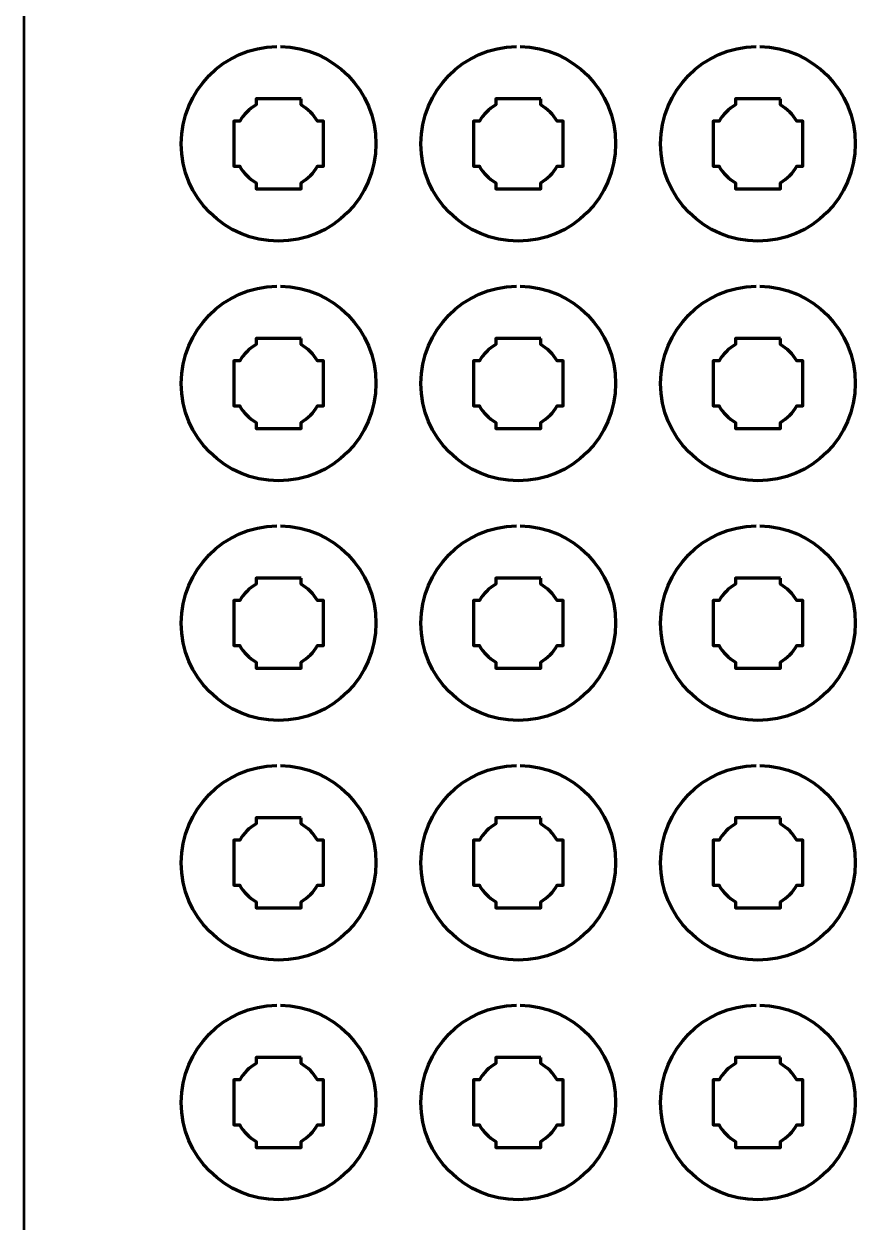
# Model space of a CAD drawing. Header units: centimetres. Extents: x -21 to 0, y -29.7 to 0.
# Drawn here: x -21 to -15.35, y -22.85 to -14.85 of the extents above; entities that cross this region are included whole.
import ezdxf

# ---------------------------------------------------------------- set-up
doc = ezdxf.new("R2010")
doc.units = ezdxf.units.CM
doc.header["$MEASUREMENT"] = 0
doc.layers.add('Layer 1', color=7, linetype='Continuous')

msp = doc.modelspace()

# ---------------------------------------------------------------- linework, layer by layer
at = {"layer": 'Layer 1', "color": 1, "lineweight": 53}
msp.add_open_spline([(-21.00003, -29.19997), (-21.00003, -29.19997), (-21.00003, -0.49991), (-21.00003, -0.49991), (-21.00003, -0.49991), (-21.00003, -0.22294), (-20.77694, 0.00005), (-20.49994, 0.00005), (-20.49994, 0.00005), (-20.49994, 0.00005), (-0.50008, 0.00005), (-0.50008, 0.00005), (-0.50008, 0.00005), (-0.22294, 0.00005), (0.00002, -0.22294), (0.00002, -0.49991), (0.00002, -0.49991), (0.00002, -0.49991), (0.00002, -29.19997), (0.00002, -29.19997), (0.00002, -29.19997), (0.00002, -29.47697), (-0.22294, -29.70006), (-0.50008, -29.70006), (-0.50008, -29.70006), (-0.50008, -29.70006), (-20.49994, -29.70006), (-20.49994, -29.70006), (-20.49994, -29.70006), (-20.77694, -29.70006), (-21.00003, -29.47697), (-21.00003, -29.19997)], degree=3, knots=[0, 0, 0, 0, 0.125, 0.125, 0.125, 0.125, 0.25, 0.25, 0.25, 0.25, 0.375, 0.375, 0.375, 0.375, 0.5, 0.5, 0.5, 0.5, 0.625, 0.625, 0.625, 0.625, 0.75, 0.75, 0.75, 0.75, 0.875, 0.875, 0.875, 0.875, 1, 1, 1, 1], dxfattribs=at)
at = {"layer": 'Layer 1', "lineweight": 70}
for points, knots in [([(-19.28748, -15.00009), (-18.93411, -15.00677), (-18.65001, -15.29519), (-18.65001, -15.64993), (-18.65001, -15.64993), (-18.65001, -16.00912), (-18.94084, -16.29995), (-19.30001, -16.29995), (-19.30001, -16.29995), (-19.65894, -16.29995), (-19.95001, -16.00912), (-19.95001, -15.64993), (-19.95001, -15.64993), (-19.95001, -15.29517), (-19.66565, -15.00674), (-19.31248, -15.00009)], [0, 0, 0, 0, 0.25, 0.25, 0.25, 0.25, 0.5, 0.5, 0.5, 0.5, 0.75, 0.75, 0.75, 0.75, 1, 1, 1, 1]), ([(-17.68748, -15.00009), (-17.33411, -15.00677), (-17.05001, -15.29519), (-17.05001, -15.64993), (-17.05001, -15.64993), (-17.05001, -16.00912), (-17.34084, -16.29995), (-17.70001, -16.29995), (-17.70001, -16.29995), (-18.05894, -16.29995), (-18.35001, -16.00912), (-18.35001, -15.64993), (-18.35001, -15.64993), (-18.35001, -15.29517), (-18.06565, -15.00674), (-17.71248, -15.00009)], [0, 0, 0, 0, 0.25, 0.25, 0.25, 0.25, 0.5, 0.5, 0.5, 0.5, 0.75, 0.75, 0.75, 0.75, 1, 1, 1, 1]), ([(-16.08748, -15.00009), (-15.73411, -15.00677), (-15.45001, -15.29519), (-15.45001, -15.64993), (-15.45001, -15.64993), (-15.45001, -16.00912), (-15.74084, -16.29995), (-16.10001, -16.29995), (-16.10001, -16.29995), (-16.45894, -16.29995), (-16.75001, -16.00912), (-16.75001, -15.64993), (-16.75001, -15.64993), (-16.75001, -15.29517), (-16.46565, -15.00674), (-16.11248, -15.00009)], [0, 0, 0, 0, 0.25, 0.25, 0.25, 0.25, 0.5, 0.5, 0.5, 0.5, 0.75, 0.75, 0.75, 0.75, 1, 1, 1, 1]), ([(-19.14998, -15.35), (-19.14998, -15.35), (-19.14998, -15.39008), (-19.14998, -15.39008), (-19.14998, -15.39008), (-19.10442, -15.41644), (-19.06644, -15.45443), (-19.0401, -15.5), (-19.0401, -15.5), (-19.0401, -15.5), (-18.99999, -15.5), (-18.99999, -15.5), (-18.99999, -15.5), (-18.99999, -15.5), (-18.99999, -15.80001), (-18.99999, -15.80001), (-18.99999, -15.80001), (-18.99999, -15.80001), (-19.04016, -15.80001), (-19.04016, -15.80001), (-19.04016, -15.80001), (-19.0665, -15.84554), (-19.10445, -15.88348), (-19.14998, -15.90981), (-19.14998, -15.90981), (-19.14998, -15.90981), (-19.14998, -15.95), (-19.14998, -15.95), (-19.14998, -15.95), (-19.14998, -15.95), (-19.44999, -15.95), (-19.44999, -15.95), (-19.44999, -15.95), (-19.44999, -15.95), (-19.44999, -15.90982), (-19.44999, -15.90982), (-19.44999, -15.90982), (-19.49553, -15.88349), (-19.53349, -15.84554), (-19.55984, -15.80001), (-19.55984, -15.80001), (-19.55984, -15.80001), (-19.59999, -15.80001), (-19.59999, -15.80001), (-19.59999, -15.80001), (-19.59999, -15.80001), (-19.59999, -15.65148), (-19.59999, -15.65148), (-19.59999, -15.65148), (-19.59999, -15.65148), (-19.60001, -15.64993), (-19.60001, -15.64993), (-19.60001, -15.64993), (-19.60001, -15.64993), (-19.59999, -15.64838), (-19.59999, -15.64838), (-19.59999, -15.64838), (-19.59999, -15.64838), (-19.59999, -15.5), (-19.59999, -15.5), (-19.59999, -15.5), (-19.59999, -15.5), (-19.5599, -15.5), (-19.5599, -15.5), (-19.5599, -15.5), (-19.53355, -15.45443), (-19.49555, -15.41643), (-19.44999, -15.39007), (-19.44999, -15.39007), (-19.44999, -15.39007), (-19.44999, -15.35), (-19.44999, -15.35), (-19.44999, -15.35), (-19.44999, -15.35), (-19.14998, -15.35), (-19.14998, -15.35)], [0, 0, 0, 0, 0.0526316, 0.0526316, 0.0526316, 0.0526316, 0.1052632, 0.1052632, 0.1052632, 0.1052632, 0.1578947, 0.1578947, 0.1578947, 0.1578947, 0.2105263, 0.2105263, 0.2105263, 0.2105263, 0.2631579, 0.2631579, 0.2631579, 0.2631579, 0.3157895, 0.3157895, 0.3157895, 0.3157895, 0.3684211, 0.3684211, 0.3684211, 0.3684211, 0.4210526, 0.4210526, 0.4210526, 0.4210526, 0.4736842, 0.4736842, 0.4736842, 0.4736842, 0.5263158, 0.5263158, 0.5263158, 0.5263158, 0.5789474, 0.5789474, 0.5789474, 0.5789474, 0.6315789, 0.6315789, 0.6315789, 0.6315789, 0.6842105, 0.6842105, 0.6842105, 0.6842105, 0.7368421, 0.7368421, 0.7368421, 0.7368421, 0.7894737, 0.7894737, 0.7894737, 0.7894737, 0.8421053, 0.8421053, 0.8421053, 0.8421053, 0.8947368, 0.8947368, 0.8947368, 0.8947368, 0.9473684, 0.9473684, 0.9473684, 0.9473684, 1, 1, 1, 1]), ([(-17.54998, -15.35), (-17.54998, -15.35), (-17.54998, -15.39008), (-17.54998, -15.39008), (-17.54998, -15.39008), (-17.50442, -15.41644), (-17.46644, -15.45443), (-17.4401, -15.5), (-17.4401, -15.5), (-17.4401, -15.5), (-17.39999, -15.5), (-17.39999, -15.5), (-17.39999, -15.5), (-17.39999, -15.5), (-17.39999, -15.80001), (-17.39999, -15.80001), (-17.39999, -15.80001), (-17.39999, -15.80001), (-17.44016, -15.80001), (-17.44016, -15.80001), (-17.44016, -15.80001), (-17.4665, -15.84554), (-17.50445, -15.88348), (-17.54998, -15.90981), (-17.54998, -15.90981), (-17.54998, -15.90981), (-17.54998, -15.95), (-17.54998, -15.95), (-17.54998, -15.95), (-17.54998, -15.95), (-17.84999, -15.95), (-17.84999, -15.95), (-17.84999, -15.95), (-17.84999, -15.95), (-17.84999, -15.90982), (-17.84999, -15.90982), (-17.84999, -15.90982), (-17.89553, -15.88349), (-17.93349, -15.84554), (-17.95984, -15.80001), (-17.95984, -15.80001), (-17.95984, -15.80001), (-17.99999, -15.80001), (-17.99999, -15.80001), (-17.99999, -15.80001), (-17.99999, -15.80001), (-17.99999, -15.65148), (-17.99999, -15.65148), (-17.99999, -15.65148), (-17.99999, -15.65148), (-18.00001, -15.64993), (-18.00001, -15.64993), (-18.00001, -15.64993), (-18.00001, -15.64993), (-17.99999, -15.64838), (-17.99999, -15.64838), (-17.99999, -15.64838), (-17.99999, -15.64838), (-17.99999, -15.5), (-17.99999, -15.5), (-17.99999, -15.5), (-17.99999, -15.5), (-17.9599, -15.5), (-17.9599, -15.5), (-17.9599, -15.5), (-17.93355, -15.45443), (-17.89555, -15.41643), (-17.84999, -15.39007), (-17.84999, -15.39007), (-17.84999, -15.39007), (-17.84999, -15.35), (-17.84999, -15.35), (-17.84999, -15.35), (-17.84999, -15.35), (-17.54998, -15.35), (-17.54998, -15.35)], [0, 0, 0, 0, 0.0526316, 0.0526316, 0.0526316, 0.0526316, 0.1052632, 0.1052632, 0.1052632, 0.1052632, 0.1578947, 0.1578947, 0.1578947, 0.1578947, 0.2105263, 0.2105263, 0.2105263, 0.2105263, 0.2631579, 0.2631579, 0.2631579, 0.2631579, 0.3157895, 0.3157895, 0.3157895, 0.3157895, 0.3684211, 0.3684211, 0.3684211, 0.3684211, 0.4210526, 0.4210526, 0.4210526, 0.4210526, 0.4736842, 0.4736842, 0.4736842, 0.4736842, 0.5263158, 0.5263158, 0.5263158, 0.5263158, 0.5789474, 0.5789474, 0.5789474, 0.5789474, 0.6315789, 0.6315789, 0.6315789, 0.6315789, 0.6842105, 0.6842105, 0.6842105, 0.6842105, 0.7368421, 0.7368421, 0.7368421, 0.7368421, 0.7894737, 0.7894737, 0.7894737, 0.7894737, 0.8421053, 0.8421053, 0.8421053, 0.8421053, 0.8947368, 0.8947368, 0.8947368, 0.8947368, 0.9473684, 0.9473684, 0.9473684, 0.9473684, 1, 1, 1, 1]), ([(-15.94998, -15.35), (-15.94998, -15.35), (-15.94998, -15.39008), (-15.94998, -15.39008), (-15.94998, -15.39008), (-15.90442, -15.41644), (-15.86644, -15.45443), (-15.8401, -15.5), (-15.8401, -15.5), (-15.8401, -15.5), (-15.79999, -15.5), (-15.79999, -15.5), (-15.79999, -15.5), (-15.79999, -15.5), (-15.79999, -15.80001), (-15.79999, -15.80001), (-15.79999, -15.80001), (-15.79999, -15.80001), (-15.84016, -15.80001), (-15.84016, -15.80001), (-15.84016, -15.80001), (-15.8665, -15.84554), (-15.90445, -15.88348), (-15.94998, -15.90981), (-15.94998, -15.90981), (-15.94998, -15.90981), (-15.94998, -15.95), (-15.94998, -15.95), (-15.94998, -15.95), (-15.94998, -15.95), (-16.24999, -15.95), (-16.24999, -15.95), (-16.24999, -15.95), (-16.24999, -15.95), (-16.24999, -15.90982), (-16.24999, -15.90982), (-16.24999, -15.90982), (-16.29553, -15.88349), (-16.33349, -15.84554), (-16.35984, -15.80001), (-16.35984, -15.80001), (-16.35984, -15.80001), (-16.39999, -15.80001), (-16.39999, -15.80001), (-16.39999, -15.80001), (-16.39999, -15.80001), (-16.39999, -15.65148), (-16.39999, -15.65148), (-16.39999, -15.65148), (-16.39999, -15.65148), (-16.40001, -15.64993), (-16.40001, -15.64993), (-16.40001, -15.64993), (-16.40001, -15.64993), (-16.39999, -15.64838), (-16.39999, -15.64838), (-16.39999, -15.64838), (-16.39999, -15.64838), (-16.39999, -15.5), (-16.39999, -15.5), (-16.39999, -15.5), (-16.39999, -15.5), (-16.3599, -15.5), (-16.3599, -15.5), (-16.3599, -15.5), (-16.33355, -15.45443), (-16.29555, -15.41643), (-16.24999, -15.39007), (-16.24999, -15.39007), (-16.24999, -15.39007), (-16.24999, -15.35), (-16.24999, -15.35), (-16.24999, -15.35), (-16.24999, -15.35), (-15.94998, -15.35), (-15.94998, -15.35)], [0, 0, 0, 0, 0.0526316, 0.0526316, 0.0526316, 0.0526316, 0.1052632, 0.1052632, 0.1052632, 0.1052632, 0.1578947, 0.1578947, 0.1578947, 0.1578947, 0.2105263, 0.2105263, 0.2105263, 0.2105263, 0.2631579, 0.2631579, 0.2631579, 0.2631579, 0.3157895, 0.3157895, 0.3157895, 0.3157895, 0.3684211, 0.3684211, 0.3684211, 0.3684211, 0.4210526, 0.4210526, 0.4210526, 0.4210526, 0.4736842, 0.4736842, 0.4736842, 0.4736842, 0.5263158, 0.5263158, 0.5263158, 0.5263158, 0.5789474, 0.5789474, 0.5789474, 0.5789474, 0.6315789, 0.6315789, 0.6315789, 0.6315789, 0.6842105, 0.6842105, 0.6842105, 0.6842105, 0.7368421, 0.7368421, 0.7368421, 0.7368421, 0.7894737, 0.7894737, 0.7894737, 0.7894737, 0.8421053, 0.8421053, 0.8421053, 0.8421053, 0.8947368, 0.8947368, 0.8947368, 0.8947368, 0.9473684, 0.9473684, 0.9473684, 0.9473684, 1, 1, 1, 1]), ([(-19.28748, -16.60009), (-18.93411, -16.60677), (-18.65001, -16.89519), (-18.65001, -17.24993), (-18.65001, -17.24993), (-18.65001, -17.60912), (-18.94084, -17.89995), (-19.30001, -17.89995), (-19.30001, -17.89995), (-19.65894, -17.89995), (-19.95001, -17.60912), (-19.95001, -17.24993), (-19.95001, -17.24993), (-19.95001, -16.89517), (-19.66565, -16.60674), (-19.31248, -16.60009)], [0, 0, 0, 0, 0.25, 0.25, 0.25, 0.25, 0.5, 0.5, 0.5, 0.5, 0.75, 0.75, 0.75, 0.75, 1, 1, 1, 1]), ([(-17.68748, -16.60009), (-17.33411, -16.60677), (-17.05001, -16.89519), (-17.05001, -17.24993), (-17.05001, -17.24993), (-17.05001, -17.60912), (-17.34084, -17.89995), (-17.70001, -17.89995), (-17.70001, -17.89995), (-18.05894, -17.89995), (-18.35001, -17.60912), (-18.35001, -17.24993), (-18.35001, -17.24993), (-18.35001, -16.89517), (-18.06565, -16.60674), (-17.71248, -16.60009)], [0, 0, 0, 0, 0.25, 0.25, 0.25, 0.25, 0.5, 0.5, 0.5, 0.5, 0.75, 0.75, 0.75, 0.75, 1, 1, 1, 1]), ([(-16.08748, -16.60009), (-15.73411, -16.60677), (-15.45001, -16.89519), (-15.45001, -17.24993), (-15.45001, -17.24993), (-15.45001, -17.60912), (-15.74084, -17.89995), (-16.10001, -17.89995), (-16.10001, -17.89995), (-16.45894, -17.89995), (-16.75001, -17.60912), (-16.75001, -17.24993), (-16.75001, -17.24993), (-16.75001, -16.89517), (-16.46565, -16.60674), (-16.11248, -16.60009)], [0, 0, 0, 0, 0.25, 0.25, 0.25, 0.25, 0.5, 0.5, 0.5, 0.5, 0.75, 0.75, 0.75, 0.75, 1, 1, 1, 1]), ([(-19.14998, -16.95), (-19.14998, -16.95), (-19.14998, -16.99008), (-19.14998, -16.99008), (-19.14998, -16.99008), (-19.10442, -17.01644), (-19.06644, -17.05443), (-19.0401, -17.1), (-19.0401, -17.1), (-19.0401, -17.1), (-18.99999, -17.1), (-18.99999, -17.1), (-18.99999, -17.1), (-18.99999, -17.1), (-18.99999, -17.40001), (-18.99999, -17.40001), (-18.99999, -17.40001), (-18.99999, -17.40001), (-19.04016, -17.40001), (-19.04016, -17.40001), (-19.04016, -17.40001), (-19.0665, -17.44554), (-19.10445, -17.48348), (-19.14998, -17.50981), (-19.14998, -17.50981), (-19.14998, -17.50981), (-19.14998, -17.55), (-19.14998, -17.55), (-19.14998, -17.55), (-19.14998, -17.55), (-19.44999, -17.55), (-19.44999, -17.55), (-19.44999, -17.55), (-19.44999, -17.55), (-19.44999, -17.50982), (-19.44999, -17.50982), (-19.44999, -17.50982), (-19.49553, -17.48349), (-19.53349, -17.44554), (-19.55984, -17.40001), (-19.55984, -17.40001), (-19.55984, -17.40001), (-19.59999, -17.40001), (-19.59999, -17.40001), (-19.59999, -17.40001), (-19.59999, -17.40001), (-19.59999, -17.25148), (-19.59999, -17.25148), (-19.59999, -17.25148), (-19.59999, -17.25148), (-19.60001, -17.24993), (-19.60001, -17.24993), (-19.60001, -17.24993), (-19.60001, -17.24993), (-19.59999, -17.24838), (-19.59999, -17.24838), (-19.59999, -17.24838), (-19.59999, -17.24838), (-19.59999, -17.1), (-19.59999, -17.1), (-19.59999, -17.1), (-19.59999, -17.1), (-19.5599, -17.1), (-19.5599, -17.1), (-19.5599, -17.1), (-19.53355, -17.05443), (-19.49555, -17.01643), (-19.44999, -16.99007), (-19.44999, -16.99007), (-19.44999, -16.99007), (-19.44999, -16.95), (-19.44999, -16.95), (-19.44999, -16.95), (-19.44999, -16.95), (-19.14998, -16.95), (-19.14998, -16.95)], [0, 0, 0, 0, 0.0526316, 0.0526316, 0.0526316, 0.0526316, 0.1052632, 0.1052632, 0.1052632, 0.1052632, 0.1578947, 0.1578947, 0.1578947, 0.1578947, 0.2105263, 0.2105263, 0.2105263, 0.2105263, 0.2631579, 0.2631579, 0.2631579, 0.2631579, 0.3157895, 0.3157895, 0.3157895, 0.3157895, 0.3684211, 0.3684211, 0.3684211, 0.3684211, 0.4210526, 0.4210526, 0.4210526, 0.4210526, 0.4736842, 0.4736842, 0.4736842, 0.4736842, 0.5263158, 0.5263158, 0.5263158, 0.5263158, 0.5789474, 0.5789474, 0.5789474, 0.5789474, 0.6315789, 0.6315789, 0.6315789, 0.6315789, 0.6842105, 0.6842105, 0.6842105, 0.6842105, 0.7368421, 0.7368421, 0.7368421, 0.7368421, 0.7894737, 0.7894737, 0.7894737, 0.7894737, 0.8421053, 0.8421053, 0.8421053, 0.8421053, 0.8947368, 0.8947368, 0.8947368, 0.8947368, 0.9473684, 0.9473684, 0.9473684, 0.9473684, 1, 1, 1, 1]), ([(-17.54998, -16.95), (-17.54998, -16.95), (-17.54998, -16.99008), (-17.54998, -16.99008), (-17.54998, -16.99008), (-17.50442, -17.01644), (-17.46644, -17.05443), (-17.4401, -17.1), (-17.4401, -17.1), (-17.4401, -17.1), (-17.39999, -17.1), (-17.39999, -17.1), (-17.39999, -17.1), (-17.39999, -17.1), (-17.39999, -17.40001), (-17.39999, -17.40001), (-17.39999, -17.40001), (-17.39999, -17.40001), (-17.44016, -17.40001), (-17.44016, -17.40001), (-17.44016, -17.40001), (-17.4665, -17.44554), (-17.50445, -17.48348), (-17.54998, -17.50981), (-17.54998, -17.50981), (-17.54998, -17.50981), (-17.54998, -17.55), (-17.54998, -17.55), (-17.54998, -17.55), (-17.54998, -17.55), (-17.84999, -17.55), (-17.84999, -17.55), (-17.84999, -17.55), (-17.84999, -17.55), (-17.84999, -17.50982), (-17.84999, -17.50982), (-17.84999, -17.50982), (-17.89553, -17.48349), (-17.93349, -17.44554), (-17.95984, -17.40001), (-17.95984, -17.40001), (-17.95984, -17.40001), (-17.99999, -17.40001), (-17.99999, -17.40001), (-17.99999, -17.40001), (-17.99999, -17.40001), (-17.99999, -17.25148), (-17.99999, -17.25148), (-17.99999, -17.25148), (-17.99999, -17.25148), (-18.00001, -17.24993), (-18.00001, -17.24993), (-18.00001, -17.24993), (-18.00001, -17.24993), (-17.99999, -17.24838), (-17.99999, -17.24838), (-17.99999, -17.24838), (-17.99999, -17.24838), (-17.99999, -17.1), (-17.99999, -17.1), (-17.99999, -17.1), (-17.99999, -17.1), (-17.9599, -17.1), (-17.9599, -17.1), (-17.9599, -17.1), (-17.93355, -17.05443), (-17.89555, -17.01643), (-17.84999, -16.99007), (-17.84999, -16.99007), (-17.84999, -16.99007), (-17.84999, -16.95), (-17.84999, -16.95), (-17.84999, -16.95), (-17.84999, -16.95), (-17.54998, -16.95), (-17.54998, -16.95)], [0, 0, 0, 0, 0.0526316, 0.0526316, 0.0526316, 0.0526316, 0.1052632, 0.1052632, 0.1052632, 0.1052632, 0.1578947, 0.1578947, 0.1578947, 0.1578947, 0.2105263, 0.2105263, 0.2105263, 0.2105263, 0.2631579, 0.2631579, 0.2631579, 0.2631579, 0.3157895, 0.3157895, 0.3157895, 0.3157895, 0.3684211, 0.3684211, 0.3684211, 0.3684211, 0.4210526, 0.4210526, 0.4210526, 0.4210526, 0.4736842, 0.4736842, 0.4736842, 0.4736842, 0.5263158, 0.5263158, 0.5263158, 0.5263158, 0.5789474, 0.5789474, 0.5789474, 0.5789474, 0.6315789, 0.6315789, 0.6315789, 0.6315789, 0.6842105, 0.6842105, 0.6842105, 0.6842105, 0.7368421, 0.7368421, 0.7368421, 0.7368421, 0.7894737, 0.7894737, 0.7894737, 0.7894737, 0.8421053, 0.8421053, 0.8421053, 0.8421053, 0.8947368, 0.8947368, 0.8947368, 0.8947368, 0.9473684, 0.9473684, 0.9473684, 0.9473684, 1, 1, 1, 1]), ([(-15.94998, -16.95), (-15.94998, -16.95), (-15.94998, -16.99008), (-15.94998, -16.99008), (-15.94998, -16.99008), (-15.90442, -17.01644), (-15.86644, -17.05443), (-15.8401, -17.1), (-15.8401, -17.1), (-15.8401, -17.1), (-15.79999, -17.1), (-15.79999, -17.1), (-15.79999, -17.1), (-15.79999, -17.1), (-15.79999, -17.40001), (-15.79999, -17.40001), (-15.79999, -17.40001), (-15.79999, -17.40001), (-15.84016, -17.40001), (-15.84016, -17.40001), (-15.84016, -17.40001), (-15.8665, -17.44554), (-15.90445, -17.48348), (-15.94998, -17.50981), (-15.94998, -17.50981), (-15.94998, -17.50981), (-15.94998, -17.55), (-15.94998, -17.55), (-15.94998, -17.55), (-15.94998, -17.55), (-16.24999, -17.55), (-16.24999, -17.55), (-16.24999, -17.55), (-16.24999, -17.55), (-16.24999, -17.50982), (-16.24999, -17.50982), (-16.24999, -17.50982), (-16.29553, -17.48349), (-16.33349, -17.44554), (-16.35984, -17.40001), (-16.35984, -17.40001), (-16.35984, -17.40001), (-16.39999, -17.40001), (-16.39999, -17.40001), (-16.39999, -17.40001), (-16.39999, -17.40001), (-16.39999, -17.25148), (-16.39999, -17.25148), (-16.39999, -17.25148), (-16.39999, -17.25148), (-16.40001, -17.24993), (-16.40001, -17.24993), (-16.40001, -17.24993), (-16.40001, -17.24993), (-16.39999, -17.24838), (-16.39999, -17.24838), (-16.39999, -17.24838), (-16.39999, -17.24838), (-16.39999, -17.1), (-16.39999, -17.1), (-16.39999, -17.1), (-16.39999, -17.1), (-16.3599, -17.1), (-16.3599, -17.1), (-16.3599, -17.1), (-16.33355, -17.05443), (-16.29555, -17.01643), (-16.24999, -16.99007), (-16.24999, -16.99007), (-16.24999, -16.99007), (-16.24999, -16.95), (-16.24999, -16.95), (-16.24999, -16.95), (-16.24999, -16.95), (-15.94998, -16.95), (-15.94998, -16.95)], [0, 0, 0, 0, 0.0526316, 0.0526316, 0.0526316, 0.0526316, 0.1052632, 0.1052632, 0.1052632, 0.1052632, 0.1578947, 0.1578947, 0.1578947, 0.1578947, 0.2105263, 0.2105263, 0.2105263, 0.2105263, 0.2631579, 0.2631579, 0.2631579, 0.2631579, 0.3157895, 0.3157895, 0.3157895, 0.3157895, 0.3684211, 0.3684211, 0.3684211, 0.3684211, 0.4210526, 0.4210526, 0.4210526, 0.4210526, 0.4736842, 0.4736842, 0.4736842, 0.4736842, 0.5263158, 0.5263158, 0.5263158, 0.5263158, 0.5789474, 0.5789474, 0.5789474, 0.5789474, 0.6315789, 0.6315789, 0.6315789, 0.6315789, 0.6842105, 0.6842105, 0.6842105, 0.6842105, 0.7368421, 0.7368421, 0.7368421, 0.7368421, 0.7894737, 0.7894737, 0.7894737, 0.7894737, 0.8421053, 0.8421053, 0.8421053, 0.8421053, 0.8947368, 0.8947368, 0.8947368, 0.8947368, 0.9473684, 0.9473684, 0.9473684, 0.9473684, 1, 1, 1, 1]), ([(-19.28748, -18.20009), (-18.93411, -18.20677), (-18.65001, -18.49519), (-18.65001, -18.84993), (-18.65001, -18.84993), (-18.65001, -19.20912), (-18.94084, -19.49995), (-19.30001, -19.49995), (-19.30001, -19.49995), (-19.65894, -19.49995), (-19.95001, -19.20912), (-19.95001, -18.84993), (-19.95001, -18.84993), (-19.95001, -18.49517), (-19.66565, -18.20674), (-19.31248, -18.20009)], [0, 0, 0, 0, 0.25, 0.25, 0.25, 0.25, 0.5, 0.5, 0.5, 0.5, 0.75, 0.75, 0.75, 0.75, 1, 1, 1, 1]), ([(-17.68748, -18.20009), (-17.33411, -18.20677), (-17.05001, -18.49519), (-17.05001, -18.84993), (-17.05001, -18.84993), (-17.05001, -19.20912), (-17.34084, -19.49995), (-17.70001, -19.49995), (-17.70001, -19.49995), (-18.05894, -19.49995), (-18.35001, -19.20912), (-18.35001, -18.84993), (-18.35001, -18.84993), (-18.35001, -18.49517), (-18.06565, -18.20674), (-17.71248, -18.20009)], [0, 0, 0, 0, 0.25, 0.25, 0.25, 0.25, 0.5, 0.5, 0.5, 0.5, 0.75, 0.75, 0.75, 0.75, 1, 1, 1, 1]), ([(-16.08748, -18.20009), (-15.73411, -18.20677), (-15.45001, -18.49519), (-15.45001, -18.84993), (-15.45001, -18.84993), (-15.45001, -19.20912), (-15.74084, -19.49995), (-16.10001, -19.49995), (-16.10001, -19.49995), (-16.45894, -19.49995), (-16.75001, -19.20912), (-16.75001, -18.84993), (-16.75001, -18.84993), (-16.75001, -18.49517), (-16.46565, -18.20674), (-16.11248, -18.20009)], [0, 0, 0, 0, 0.25, 0.25, 0.25, 0.25, 0.5, 0.5, 0.5, 0.5, 0.75, 0.75, 0.75, 0.75, 1, 1, 1, 1]), ([(-19.14998, -18.55), (-19.14998, -18.55), (-19.14998, -18.59008), (-19.14998, -18.59008), (-19.14998, -18.59008), (-19.10442, -18.61644), (-19.06644, -18.65443), (-19.0401, -18.7), (-19.0401, -18.7), (-19.0401, -18.7), (-18.99999, -18.7), (-18.99999, -18.7), (-18.99999, -18.7), (-18.99999, -18.7), (-18.99999, -19.00001), (-18.99999, -19.00001), (-18.99999, -19.00001), (-18.99999, -19.00001), (-19.04016, -19.00001), (-19.04016, -19.00001), (-19.04016, -19.00001), (-19.0665, -19.04554), (-19.10445, -19.08348), (-19.14998, -19.10981), (-19.14998, -19.10981), (-19.14998, -19.10981), (-19.14998, -19.15), (-19.14998, -19.15), (-19.14998, -19.15), (-19.14998, -19.15), (-19.44999, -19.15), (-19.44999, -19.15), (-19.44999, -19.15), (-19.44999, -19.15), (-19.44999, -19.10982), (-19.44999, -19.10982), (-19.44999, -19.10982), (-19.49553, -19.08349), (-19.53349, -19.04554), (-19.55984, -19.00001), (-19.55984, -19.00001), (-19.55984, -19.00001), (-19.59999, -19.00001), (-19.59999, -19.00001), (-19.59999, -19.00001), (-19.59999, -19.00001), (-19.59999, -18.85148), (-19.59999, -18.85148), (-19.59999, -18.85148), (-19.59999, -18.85148), (-19.60001, -18.84993), (-19.60001, -18.84993), (-19.60001, -18.84993), (-19.60001, -18.84993), (-19.59999, -18.84838), (-19.59999, -18.84838), (-19.59999, -18.84838), (-19.59999, -18.84838), (-19.59999, -18.7), (-19.59999, -18.7), (-19.59999, -18.7), (-19.59999, -18.7), (-19.5599, -18.7), (-19.5599, -18.7), (-19.5599, -18.7), (-19.53355, -18.65443), (-19.49555, -18.61643), (-19.44999, -18.59007), (-19.44999, -18.59007), (-19.44999, -18.59007), (-19.44999, -18.55), (-19.44999, -18.55), (-19.44999, -18.55), (-19.44999, -18.55), (-19.14998, -18.55), (-19.14998, -18.55)], [0, 0, 0, 0, 0.0526316, 0.0526316, 0.0526316, 0.0526316, 0.1052632, 0.1052632, 0.1052632, 0.1052632, 0.1578947, 0.1578947, 0.1578947, 0.1578947, 0.2105263, 0.2105263, 0.2105263, 0.2105263, 0.2631579, 0.2631579, 0.2631579, 0.2631579, 0.3157895, 0.3157895, 0.3157895, 0.3157895, 0.3684211, 0.3684211, 0.3684211, 0.3684211, 0.4210526, 0.4210526, 0.4210526, 0.4210526, 0.4736842, 0.4736842, 0.4736842, 0.4736842, 0.5263158, 0.5263158, 0.5263158, 0.5263158, 0.5789474, 0.5789474, 0.5789474, 0.5789474, 0.6315789, 0.6315789, 0.6315789, 0.6315789, 0.6842105, 0.6842105, 0.6842105, 0.6842105, 0.7368421, 0.7368421, 0.7368421, 0.7368421, 0.7894737, 0.7894737, 0.7894737, 0.7894737, 0.8421053, 0.8421053, 0.8421053, 0.8421053, 0.8947368, 0.8947368, 0.8947368, 0.8947368, 0.9473684, 0.9473684, 0.9473684, 0.9473684, 1, 1, 1, 1]), ([(-17.54998, -18.55), (-17.54998, -18.55), (-17.54998, -18.59008), (-17.54998, -18.59008), (-17.54998, -18.59008), (-17.50442, -18.61644), (-17.46644, -18.65443), (-17.4401, -18.7), (-17.4401, -18.7), (-17.4401, -18.7), (-17.39999, -18.7), (-17.39999, -18.7), (-17.39999, -18.7), (-17.39999, -18.7), (-17.39999, -19.00001), (-17.39999, -19.00001), (-17.39999, -19.00001), (-17.39999, -19.00001), (-17.44016, -19.00001), (-17.44016, -19.00001), (-17.44016, -19.00001), (-17.4665, -19.04554), (-17.50445, -19.08348), (-17.54998, -19.10981), (-17.54998, -19.10981), (-17.54998, -19.10981), (-17.54998, -19.15), (-17.54998, -19.15), (-17.54998, -19.15), (-17.54998, -19.15), (-17.84999, -19.15), (-17.84999, -19.15), (-17.84999, -19.15), (-17.84999, -19.15), (-17.84999, -19.10982), (-17.84999, -19.10982), (-17.84999, -19.10982), (-17.89553, -19.08349), (-17.93349, -19.04554), (-17.95984, -19.00001), (-17.95984, -19.00001), (-17.95984, -19.00001), (-17.99999, -19.00001), (-17.99999, -19.00001), (-17.99999, -19.00001), (-17.99999, -19.00001), (-17.99999, -18.85148), (-17.99999, -18.85148), (-17.99999, -18.85148), (-17.99999, -18.85148), (-18.00001, -18.84993), (-18.00001, -18.84993), (-18.00001, -18.84993), (-18.00001, -18.84993), (-17.99999, -18.84838), (-17.99999, -18.84838), (-17.99999, -18.84838), (-17.99999, -18.84838), (-17.99999, -18.7), (-17.99999, -18.7), (-17.99999, -18.7), (-17.99999, -18.7), (-17.9599, -18.7), (-17.9599, -18.7), (-17.9599, -18.7), (-17.93355, -18.65443), (-17.89555, -18.61643), (-17.84999, -18.59007), (-17.84999, -18.59007), (-17.84999, -18.59007), (-17.84999, -18.55), (-17.84999, -18.55), (-17.84999, -18.55), (-17.84999, -18.55), (-17.54998, -18.55), (-17.54998, -18.55)], [0, 0, 0, 0, 0.0526316, 0.0526316, 0.0526316, 0.0526316, 0.1052632, 0.1052632, 0.1052632, 0.1052632, 0.1578947, 0.1578947, 0.1578947, 0.1578947, 0.2105263, 0.2105263, 0.2105263, 0.2105263, 0.2631579, 0.2631579, 0.2631579, 0.2631579, 0.3157895, 0.3157895, 0.3157895, 0.3157895, 0.3684211, 0.3684211, 0.3684211, 0.3684211, 0.4210526, 0.4210526, 0.4210526, 0.4210526, 0.4736842, 0.4736842, 0.4736842, 0.4736842, 0.5263158, 0.5263158, 0.5263158, 0.5263158, 0.5789474, 0.5789474, 0.5789474, 0.5789474, 0.6315789, 0.6315789, 0.6315789, 0.6315789, 0.6842105, 0.6842105, 0.6842105, 0.6842105, 0.7368421, 0.7368421, 0.7368421, 0.7368421, 0.7894737, 0.7894737, 0.7894737, 0.7894737, 0.8421053, 0.8421053, 0.8421053, 0.8421053, 0.8947368, 0.8947368, 0.8947368, 0.8947368, 0.9473684, 0.9473684, 0.9473684, 0.9473684, 1, 1, 1, 1]), ([(-15.94998, -18.55), (-15.94998, -18.55), (-15.94998, -18.59008), (-15.94998, -18.59008), (-15.94998, -18.59008), (-15.90442, -18.61644), (-15.86644, -18.65443), (-15.8401, -18.7), (-15.8401, -18.7), (-15.8401, -18.7), (-15.79999, -18.7), (-15.79999, -18.7), (-15.79999, -18.7), (-15.79999, -18.7), (-15.79999, -19.00001), (-15.79999, -19.00001), (-15.79999, -19.00001), (-15.79999, -19.00001), (-15.84016, -19.00001), (-15.84016, -19.00001), (-15.84016, -19.00001), (-15.8665, -19.04554), (-15.90445, -19.08348), (-15.94998, -19.10981), (-15.94998, -19.10981), (-15.94998, -19.10981), (-15.94998, -19.15), (-15.94998, -19.15), (-15.94998, -19.15), (-15.94998, -19.15), (-16.24999, -19.15), (-16.24999, -19.15), (-16.24999, -19.15), (-16.24999, -19.15), (-16.24999, -19.10982), (-16.24999, -19.10982), (-16.24999, -19.10982), (-16.29553, -19.08349), (-16.33349, -19.04554), (-16.35984, -19.00001), (-16.35984, -19.00001), (-16.35984, -19.00001), (-16.39999, -19.00001), (-16.39999, -19.00001), (-16.39999, -19.00001), (-16.39999, -19.00001), (-16.39999, -18.85148), (-16.39999, -18.85148), (-16.39999, -18.85148), (-16.39999, -18.85148), (-16.40001, -18.84993), (-16.40001, -18.84993), (-16.40001, -18.84993), (-16.40001, -18.84993), (-16.39999, -18.84838), (-16.39999, -18.84838), (-16.39999, -18.84838), (-16.39999, -18.84838), (-16.39999, -18.7), (-16.39999, -18.7), (-16.39999, -18.7), (-16.39999, -18.7), (-16.3599, -18.7), (-16.3599, -18.7), (-16.3599, -18.7), (-16.33355, -18.65443), (-16.29555, -18.61643), (-16.24999, -18.59007), (-16.24999, -18.59007), (-16.24999, -18.59007), (-16.24999, -18.55), (-16.24999, -18.55), (-16.24999, -18.55), (-16.24999, -18.55), (-15.94998, -18.55), (-15.94998, -18.55)], [0, 0, 0, 0, 0.0526316, 0.0526316, 0.0526316, 0.0526316, 0.1052632, 0.1052632, 0.1052632, 0.1052632, 0.1578947, 0.1578947, 0.1578947, 0.1578947, 0.2105263, 0.2105263, 0.2105263, 0.2105263, 0.2631579, 0.2631579, 0.2631579, 0.2631579, 0.3157895, 0.3157895, 0.3157895, 0.3157895, 0.3684211, 0.3684211, 0.3684211, 0.3684211, 0.4210526, 0.4210526, 0.4210526, 0.4210526, 0.4736842, 0.4736842, 0.4736842, 0.4736842, 0.5263158, 0.5263158, 0.5263158, 0.5263158, 0.5789474, 0.5789474, 0.5789474, 0.5789474, 0.6315789, 0.6315789, 0.6315789, 0.6315789, 0.6842105, 0.6842105, 0.6842105, 0.6842105, 0.7368421, 0.7368421, 0.7368421, 0.7368421, 0.7894737, 0.7894737, 0.7894737, 0.7894737, 0.8421053, 0.8421053, 0.8421053, 0.8421053, 0.8947368, 0.8947368, 0.8947368, 0.8947368, 0.9473684, 0.9473684, 0.9473684, 0.9473684, 1, 1, 1, 1]), ([(-19.28748, -19.80009), (-18.93411, -19.80677), (-18.65001, -20.09519), (-18.65001, -20.44993), (-18.65001, -20.44993), (-18.65001, -20.80912), (-18.94084, -21.09995), (-19.30001, -21.09995), (-19.30001, -21.09995), (-19.65894, -21.09995), (-19.95001, -20.80912), (-19.95001, -20.44993), (-19.95001, -20.44993), (-19.95001, -20.09517), (-19.66565, -19.80674), (-19.31248, -19.80009)], [0, 0, 0, 0, 0.25, 0.25, 0.25, 0.25, 0.5, 0.5, 0.5, 0.5, 0.75, 0.75, 0.75, 0.75, 1, 1, 1, 1]), ([(-17.68748, -19.80009), (-17.33411, -19.80677), (-17.05001, -20.09519), (-17.05001, -20.44993), (-17.05001, -20.44993), (-17.05001, -20.80912), (-17.34084, -21.09995), (-17.70001, -21.09995), (-17.70001, -21.09995), (-18.05894, -21.09995), (-18.35001, -20.80912), (-18.35001, -20.44993), (-18.35001, -20.44993), (-18.35001, -20.09517), (-18.06565, -19.80674), (-17.71248, -19.80009)], [0, 0, 0, 0, 0.25, 0.25, 0.25, 0.25, 0.5, 0.5, 0.5, 0.5, 0.75, 0.75, 0.75, 0.75, 1, 1, 1, 1]), ([(-16.08748, -19.80009), (-15.73411, -19.80677), (-15.45001, -20.09519), (-15.45001, -20.44993), (-15.45001, -20.44993), (-15.45001, -20.80912), (-15.74084, -21.09995), (-16.10001, -21.09995), (-16.10001, -21.09995), (-16.45894, -21.09995), (-16.75001, -20.80912), (-16.75001, -20.44993), (-16.75001, -20.44993), (-16.75001, -20.09517), (-16.46565, -19.80674), (-16.11248, -19.80009)], [0, 0, 0, 0, 0.25, 0.25, 0.25, 0.25, 0.5, 0.5, 0.5, 0.5, 0.75, 0.75, 0.75, 0.75, 1, 1, 1, 1]), ([(-19.14998, -20.15), (-19.14998, -20.15), (-19.14998, -20.19008), (-19.14998, -20.19008), (-19.14998, -20.19008), (-19.10442, -20.21644), (-19.06644, -20.25443), (-19.0401, -20.3), (-19.0401, -20.3), (-19.0401, -20.3), (-18.99999, -20.3), (-18.99999, -20.3), (-18.99999, -20.3), (-18.99999, -20.3), (-18.99999, -20.60001), (-18.99999, -20.60001), (-18.99999, -20.60001), (-18.99999, -20.60001), (-19.04016, -20.60001), (-19.04016, -20.60001), (-19.04016, -20.60001), (-19.0665, -20.64554), (-19.10445, -20.68348), (-19.14998, -20.70981), (-19.14998, -20.70981), (-19.14998, -20.70981), (-19.14998, -20.75), (-19.14998, -20.75), (-19.14998, -20.75), (-19.14998, -20.75), (-19.44999, -20.75), (-19.44999, -20.75), (-19.44999, -20.75), (-19.44999, -20.75), (-19.44999, -20.70982), (-19.44999, -20.70982), (-19.44999, -20.70982), (-19.49553, -20.68349), (-19.53349, -20.64554), (-19.55984, -20.60001), (-19.55984, -20.60001), (-19.55984, -20.60001), (-19.59999, -20.60001), (-19.59999, -20.60001), (-19.59999, -20.60001), (-19.59999, -20.60001), (-19.59999, -20.45148), (-19.59999, -20.45148), (-19.59999, -20.45148), (-19.59999, -20.45148), (-19.60001, -20.44993), (-19.60001, -20.44993), (-19.60001, -20.44993), (-19.60001, -20.44993), (-19.59999, -20.44838), (-19.59999, -20.44838), (-19.59999, -20.44838), (-19.59999, -20.44838), (-19.59999, -20.3), (-19.59999, -20.3), (-19.59999, -20.3), (-19.59999, -20.3), (-19.5599, -20.3), (-19.5599, -20.3), (-19.5599, -20.3), (-19.53355, -20.25443), (-19.49555, -20.21643), (-19.44999, -20.19007), (-19.44999, -20.19007), (-19.44999, -20.19007), (-19.44999, -20.15), (-19.44999, -20.15), (-19.44999, -20.15), (-19.44999, -20.15), (-19.14998, -20.15), (-19.14998, -20.15)], [0, 0, 0, 0, 0.0526316, 0.0526316, 0.0526316, 0.0526316, 0.1052632, 0.1052632, 0.1052632, 0.1052632, 0.1578947, 0.1578947, 0.1578947, 0.1578947, 0.2105263, 0.2105263, 0.2105263, 0.2105263, 0.2631579, 0.2631579, 0.2631579, 0.2631579, 0.3157895, 0.3157895, 0.3157895, 0.3157895, 0.3684211, 0.3684211, 0.3684211, 0.3684211, 0.4210526, 0.4210526, 0.4210526, 0.4210526, 0.4736842, 0.4736842, 0.4736842, 0.4736842, 0.5263158, 0.5263158, 0.5263158, 0.5263158, 0.5789474, 0.5789474, 0.5789474, 0.5789474, 0.6315789, 0.6315789, 0.6315789, 0.6315789, 0.6842105, 0.6842105, 0.6842105, 0.6842105, 0.7368421, 0.7368421, 0.7368421, 0.7368421, 0.7894737, 0.7894737, 0.7894737, 0.7894737, 0.8421053, 0.8421053, 0.8421053, 0.8421053, 0.8947368, 0.8947368, 0.8947368, 0.8947368, 0.9473684, 0.9473684, 0.9473684, 0.9473684, 1, 1, 1, 1]), ([(-17.54998, -20.15), (-17.54998, -20.15), (-17.54998, -20.19008), (-17.54998, -20.19008), (-17.54998, -20.19008), (-17.50442, -20.21644), (-17.46644, -20.25443), (-17.4401, -20.3), (-17.4401, -20.3), (-17.4401, -20.3), (-17.39999, -20.3), (-17.39999, -20.3), (-17.39999, -20.3), (-17.39999, -20.3), (-17.39999, -20.60001), (-17.39999, -20.60001), (-17.39999, -20.60001), (-17.39999, -20.60001), (-17.44016, -20.60001), (-17.44016, -20.60001), (-17.44016, -20.60001), (-17.4665, -20.64554), (-17.50445, -20.68348), (-17.54998, -20.70981), (-17.54998, -20.70981), (-17.54998, -20.70981), (-17.54998, -20.75), (-17.54998, -20.75), (-17.54998, -20.75), (-17.54998, -20.75), (-17.84999, -20.75), (-17.84999, -20.75), (-17.84999, -20.75), (-17.84999, -20.75), (-17.84999, -20.70982), (-17.84999, -20.70982), (-17.84999, -20.70982), (-17.89553, -20.68349), (-17.93349, -20.64554), (-17.95984, -20.60001), (-17.95984, -20.60001), (-17.95984, -20.60001), (-17.99999, -20.60001), (-17.99999, -20.60001), (-17.99999, -20.60001), (-17.99999, -20.60001), (-17.99999, -20.45148), (-17.99999, -20.45148), (-17.99999, -20.45148), (-17.99999, -20.45148), (-18.00001, -20.44993), (-18.00001, -20.44993), (-18.00001, -20.44993), (-18.00001, -20.44993), (-17.99999, -20.44838), (-17.99999, -20.44838), (-17.99999, -20.44838), (-17.99999, -20.44838), (-17.99999, -20.3), (-17.99999, -20.3), (-17.99999, -20.3), (-17.99999, -20.3), (-17.9599, -20.3), (-17.9599, -20.3), (-17.9599, -20.3), (-17.93355, -20.25443), (-17.89555, -20.21643), (-17.84999, -20.19007), (-17.84999, -20.19007), (-17.84999, -20.19007), (-17.84999, -20.15), (-17.84999, -20.15), (-17.84999, -20.15), (-17.84999, -20.15), (-17.54998, -20.15), (-17.54998, -20.15)], [0, 0, 0, 0, 0.0526316, 0.0526316, 0.0526316, 0.0526316, 0.1052632, 0.1052632, 0.1052632, 0.1052632, 0.1578947, 0.1578947, 0.1578947, 0.1578947, 0.2105263, 0.2105263, 0.2105263, 0.2105263, 0.2631579, 0.2631579, 0.2631579, 0.2631579, 0.3157895, 0.3157895, 0.3157895, 0.3157895, 0.3684211, 0.3684211, 0.3684211, 0.3684211, 0.4210526, 0.4210526, 0.4210526, 0.4210526, 0.4736842, 0.4736842, 0.4736842, 0.4736842, 0.5263158, 0.5263158, 0.5263158, 0.5263158, 0.5789474, 0.5789474, 0.5789474, 0.5789474, 0.6315789, 0.6315789, 0.6315789, 0.6315789, 0.6842105, 0.6842105, 0.6842105, 0.6842105, 0.7368421, 0.7368421, 0.7368421, 0.7368421, 0.7894737, 0.7894737, 0.7894737, 0.7894737, 0.8421053, 0.8421053, 0.8421053, 0.8421053, 0.8947368, 0.8947368, 0.8947368, 0.8947368, 0.9473684, 0.9473684, 0.9473684, 0.9473684, 1, 1, 1, 1]), ([(-15.94998, -20.15), (-15.94998, -20.15), (-15.94998, -20.19008), (-15.94998, -20.19008), (-15.94998, -20.19008), (-15.90442, -20.21644), (-15.86644, -20.25443), (-15.8401, -20.3), (-15.8401, -20.3), (-15.8401, -20.3), (-15.79999, -20.3), (-15.79999, -20.3), (-15.79999, -20.3), (-15.79999, -20.3), (-15.79999, -20.60001), (-15.79999, -20.60001), (-15.79999, -20.60001), (-15.79999, -20.60001), (-15.84016, -20.60001), (-15.84016, -20.60001), (-15.84016, -20.60001), (-15.8665, -20.64554), (-15.90445, -20.68348), (-15.94998, -20.70981), (-15.94998, -20.70981), (-15.94998, -20.70981), (-15.94998, -20.75), (-15.94998, -20.75), (-15.94998, -20.75), (-15.94998, -20.75), (-16.24999, -20.75), (-16.24999, -20.75), (-16.24999, -20.75), (-16.24999, -20.75), (-16.24999, -20.70982), (-16.24999, -20.70982), (-16.24999, -20.70982), (-16.29553, -20.68349), (-16.33349, -20.64554), (-16.35984, -20.60001), (-16.35984, -20.60001), (-16.35984, -20.60001), (-16.39999, -20.60001), (-16.39999, -20.60001), (-16.39999, -20.60001), (-16.39999, -20.60001), (-16.39999, -20.45148), (-16.39999, -20.45148), (-16.39999, -20.45148), (-16.39999, -20.45148), (-16.40001, -20.44993), (-16.40001, -20.44993), (-16.40001, -20.44993), (-16.40001, -20.44993), (-16.39999, -20.44838), (-16.39999, -20.44838), (-16.39999, -20.44838), (-16.39999, -20.44838), (-16.39999, -20.3), (-16.39999, -20.3), (-16.39999, -20.3), (-16.39999, -20.3), (-16.3599, -20.3), (-16.3599, -20.3), (-16.3599, -20.3), (-16.33355, -20.25443), (-16.29555, -20.21643), (-16.24999, -20.19007), (-16.24999, -20.19007), (-16.24999, -20.19007), (-16.24999, -20.15), (-16.24999, -20.15), (-16.24999, -20.15), (-16.24999, -20.15), (-15.94998, -20.15), (-15.94998, -20.15)], [0, 0, 0, 0, 0.0526316, 0.0526316, 0.0526316, 0.0526316, 0.1052632, 0.1052632, 0.1052632, 0.1052632, 0.1578947, 0.1578947, 0.1578947, 0.1578947, 0.2105263, 0.2105263, 0.2105263, 0.2105263, 0.2631579, 0.2631579, 0.2631579, 0.2631579, 0.3157895, 0.3157895, 0.3157895, 0.3157895, 0.3684211, 0.3684211, 0.3684211, 0.3684211, 0.4210526, 0.4210526, 0.4210526, 0.4210526, 0.4736842, 0.4736842, 0.4736842, 0.4736842, 0.5263158, 0.5263158, 0.5263158, 0.5263158, 0.5789474, 0.5789474, 0.5789474, 0.5789474, 0.6315789, 0.6315789, 0.6315789, 0.6315789, 0.6842105, 0.6842105, 0.6842105, 0.6842105, 0.7368421, 0.7368421, 0.7368421, 0.7368421, 0.7894737, 0.7894737, 0.7894737, 0.7894737, 0.8421053, 0.8421053, 0.8421053, 0.8421053, 0.8947368, 0.8947368, 0.8947368, 0.8947368, 0.9473684, 0.9473684, 0.9473684, 0.9473684, 1, 1, 1, 1]), ([(-19.28748, -21.40009), (-18.93411, -21.40677), (-18.65001, -21.69519), (-18.65001, -22.04993), (-18.65001, -22.04993), (-18.65001, -22.40912), (-18.94084, -22.69995), (-19.30001, -22.69995), (-19.30001, -22.69995), (-19.65894, -22.69995), (-19.95001, -22.40912), (-19.95001, -22.04993), (-19.95001, -22.04993), (-19.95001, -21.69517), (-19.66565, -21.40674), (-19.31248, -21.40009)], [0, 0, 0, 0, 0.25, 0.25, 0.25, 0.25, 0.5, 0.5, 0.5, 0.5, 0.75, 0.75, 0.75, 0.75, 1, 1, 1, 1]), ([(-17.68748, -21.40009), (-17.33411, -21.40677), (-17.05001, -21.69519), (-17.05001, -22.04993), (-17.05001, -22.04993), (-17.05001, -22.40912), (-17.34084, -22.69995), (-17.70001, -22.69995), (-17.70001, -22.69995), (-18.05894, -22.69995), (-18.35001, -22.40912), (-18.35001, -22.04993), (-18.35001, -22.04993), (-18.35001, -21.69517), (-18.06565, -21.40674), (-17.71248, -21.40009)], [0, 0, 0, 0, 0.25, 0.25, 0.25, 0.25, 0.5, 0.5, 0.5, 0.5, 0.75, 0.75, 0.75, 0.75, 1, 1, 1, 1]), ([(-16.08748, -21.40009), (-15.73411, -21.40677), (-15.45001, -21.69519), (-15.45001, -22.04993), (-15.45001, -22.04993), (-15.45001, -22.40912), (-15.74084, -22.69995), (-16.10001, -22.69995), (-16.10001, -22.69995), (-16.45894, -22.69995), (-16.75001, -22.40912), (-16.75001, -22.04993), (-16.75001, -22.04993), (-16.75001, -21.69517), (-16.46565, -21.40674), (-16.11248, -21.40009)], [0, 0, 0, 0, 0.25, 0.25, 0.25, 0.25, 0.5, 0.5, 0.5, 0.5, 0.75, 0.75, 0.75, 0.75, 1, 1, 1, 1]), ([(-19.14998, -21.75), (-19.14998, -21.75), (-19.14998, -21.79008), (-19.14998, -21.79008), (-19.14998, -21.79008), (-19.10442, -21.81644), (-19.06644, -21.85443), (-19.0401, -21.9), (-19.0401, -21.9), (-19.0401, -21.9), (-18.99999, -21.9), (-18.99999, -21.9), (-18.99999, -21.9), (-18.99999, -21.9), (-18.99999, -22.20001), (-18.99999, -22.20001), (-18.99999, -22.20001), (-18.99999, -22.20001), (-19.04016, -22.20001), (-19.04016, -22.20001), (-19.04016, -22.20001), (-19.0665, -22.24554), (-19.10445, -22.28348), (-19.14998, -22.30981), (-19.14998, -22.30981), (-19.14998, -22.30981), (-19.14998, -22.35), (-19.14998, -22.35), (-19.14998, -22.35), (-19.14998, -22.35), (-19.44999, -22.35), (-19.44999, -22.35), (-19.44999, -22.35), (-19.44999, -22.35), (-19.44999, -22.30982), (-19.44999, -22.30982), (-19.44999, -22.30982), (-19.49553, -22.28349), (-19.53349, -22.24554), (-19.55984, -22.20001), (-19.55984, -22.20001), (-19.55984, -22.20001), (-19.59999, -22.20001), (-19.59999, -22.20001), (-19.59999, -22.20001), (-19.59999, -22.20001), (-19.59999, -22.05148), (-19.59999, -22.05148), (-19.59999, -22.05148), (-19.59999, -22.05148), (-19.60001, -22.04993), (-19.60001, -22.04993), (-19.60001, -22.04993), (-19.60001, -22.04993), (-19.59999, -22.04838), (-19.59999, -22.04838), (-19.59999, -22.04838), (-19.59999, -22.04838), (-19.59999, -21.9), (-19.59999, -21.9), (-19.59999, -21.9), (-19.59999, -21.9), (-19.5599, -21.9), (-19.5599, -21.9), (-19.5599, -21.9), (-19.53355, -21.85443), (-19.49555, -21.81643), (-19.44999, -21.79007), (-19.44999, -21.79007), (-19.44999, -21.79007), (-19.44999, -21.75), (-19.44999, -21.75), (-19.44999, -21.75), (-19.44999, -21.75), (-19.14998, -21.75), (-19.14998, -21.75)], [0, 0, 0, 0, 0.0526316, 0.0526316, 0.0526316, 0.0526316, 0.1052632, 0.1052632, 0.1052632, 0.1052632, 0.1578947, 0.1578947, 0.1578947, 0.1578947, 0.2105263, 0.2105263, 0.2105263, 0.2105263, 0.2631579, 0.2631579, 0.2631579, 0.2631579, 0.3157895, 0.3157895, 0.3157895, 0.3157895, 0.3684211, 0.3684211, 0.3684211, 0.3684211, 0.4210526, 0.4210526, 0.4210526, 0.4210526, 0.4736842, 0.4736842, 0.4736842, 0.4736842, 0.5263158, 0.5263158, 0.5263158, 0.5263158, 0.5789474, 0.5789474, 0.5789474, 0.5789474, 0.6315789, 0.6315789, 0.6315789, 0.6315789, 0.6842105, 0.6842105, 0.6842105, 0.6842105, 0.7368421, 0.7368421, 0.7368421, 0.7368421, 0.7894737, 0.7894737, 0.7894737, 0.7894737, 0.8421053, 0.8421053, 0.8421053, 0.8421053, 0.8947368, 0.8947368, 0.8947368, 0.8947368, 0.9473684, 0.9473684, 0.9473684, 0.9473684, 1, 1, 1, 1]), ([(-17.54998, -21.75), (-17.54998, -21.75), (-17.54998, -21.79008), (-17.54998, -21.79008), (-17.54998, -21.79008), (-17.50442, -21.81644), (-17.46644, -21.85443), (-17.4401, -21.9), (-17.4401, -21.9), (-17.4401, -21.9), (-17.39999, -21.9), (-17.39999, -21.9), (-17.39999, -21.9), (-17.39999, -21.9), (-17.39999, -22.20001), (-17.39999, -22.20001), (-17.39999, -22.20001), (-17.39999, -22.20001), (-17.44016, -22.20001), (-17.44016, -22.20001), (-17.44016, -22.20001), (-17.4665, -22.24554), (-17.50445, -22.28348), (-17.54998, -22.30981), (-17.54998, -22.30981), (-17.54998, -22.30981), (-17.54998, -22.35), (-17.54998, -22.35), (-17.54998, -22.35), (-17.54998, -22.35), (-17.84999, -22.35), (-17.84999, -22.35), (-17.84999, -22.35), (-17.84999, -22.35), (-17.84999, -22.30982), (-17.84999, -22.30982), (-17.84999, -22.30982), (-17.89553, -22.28349), (-17.93349, -22.24554), (-17.95984, -22.20001), (-17.95984, -22.20001), (-17.95984, -22.20001), (-17.99999, -22.20001), (-17.99999, -22.20001), (-17.99999, -22.20001), (-17.99999, -22.20001), (-17.99999, -22.05148), (-17.99999, -22.05148), (-17.99999, -22.05148), (-17.99999, -22.05148), (-18.00001, -22.04993), (-18.00001, -22.04993), (-18.00001, -22.04993), (-18.00001, -22.04993), (-17.99999, -22.04838), (-17.99999, -22.04838), (-17.99999, -22.04838), (-17.99999, -22.04838), (-17.99999, -21.9), (-17.99999, -21.9), (-17.99999, -21.9), (-17.99999, -21.9), (-17.9599, -21.9), (-17.9599, -21.9), (-17.9599, -21.9), (-17.93355, -21.85443), (-17.89555, -21.81643), (-17.84999, -21.79007), (-17.84999, -21.79007), (-17.84999, -21.79007), (-17.84999, -21.75), (-17.84999, -21.75), (-17.84999, -21.75), (-17.84999, -21.75), (-17.54998, -21.75), (-17.54998, -21.75)], [0, 0, 0, 0, 0.0526316, 0.0526316, 0.0526316, 0.0526316, 0.1052632, 0.1052632, 0.1052632, 0.1052632, 0.1578947, 0.1578947, 0.1578947, 0.1578947, 0.2105263, 0.2105263, 0.2105263, 0.2105263, 0.2631579, 0.2631579, 0.2631579, 0.2631579, 0.3157895, 0.3157895, 0.3157895, 0.3157895, 0.3684211, 0.3684211, 0.3684211, 0.3684211, 0.4210526, 0.4210526, 0.4210526, 0.4210526, 0.4736842, 0.4736842, 0.4736842, 0.4736842, 0.5263158, 0.5263158, 0.5263158, 0.5263158, 0.5789474, 0.5789474, 0.5789474, 0.5789474, 0.6315789, 0.6315789, 0.6315789, 0.6315789, 0.6842105, 0.6842105, 0.6842105, 0.6842105, 0.7368421, 0.7368421, 0.7368421, 0.7368421, 0.7894737, 0.7894737, 0.7894737, 0.7894737, 0.8421053, 0.8421053, 0.8421053, 0.8421053, 0.8947368, 0.8947368, 0.8947368, 0.8947368, 0.9473684, 0.9473684, 0.9473684, 0.9473684, 1, 1, 1, 1]), ([(-15.94998, -21.75), (-15.94998, -21.75), (-15.94998, -21.79008), (-15.94998, -21.79008), (-15.94998, -21.79008), (-15.90442, -21.81644), (-15.86644, -21.85443), (-15.8401, -21.9), (-15.8401, -21.9), (-15.8401, -21.9), (-15.79999, -21.9), (-15.79999, -21.9), (-15.79999, -21.9), (-15.79999, -21.9), (-15.79999, -22.20001), (-15.79999, -22.20001), (-15.79999, -22.20001), (-15.79999, -22.20001), (-15.84016, -22.20001), (-15.84016, -22.20001), (-15.84016, -22.20001), (-15.8665, -22.24554), (-15.90445, -22.28348), (-15.94998, -22.30981), (-15.94998, -22.30981), (-15.94998, -22.30981), (-15.94998, -22.35), (-15.94998, -22.35), (-15.94998, -22.35), (-15.94998, -22.35), (-16.24999, -22.35), (-16.24999, -22.35), (-16.24999, -22.35), (-16.24999, -22.35), (-16.24999, -22.30982), (-16.24999, -22.30982), (-16.24999, -22.30982), (-16.29553, -22.28349), (-16.33349, -22.24554), (-16.35984, -22.20001), (-16.35984, -22.20001), (-16.35984, -22.20001), (-16.39999, -22.20001), (-16.39999, -22.20001), (-16.39999, -22.20001), (-16.39999, -22.20001), (-16.39999, -22.05148), (-16.39999, -22.05148), (-16.39999, -22.05148), (-16.39999, -22.05148), (-16.40001, -22.04993), (-16.40001, -22.04993), (-16.40001, -22.04993), (-16.40001, -22.04993), (-16.39999, -22.04838), (-16.39999, -22.04838), (-16.39999, -22.04838), (-16.39999, -22.04838), (-16.39999, -21.9), (-16.39999, -21.9), (-16.39999, -21.9), (-16.39999, -21.9), (-16.3599, -21.9), (-16.3599, -21.9), (-16.3599, -21.9), (-16.33355, -21.85443), (-16.29555, -21.81643), (-16.24999, -21.79007), (-16.24999, -21.79007), (-16.24999, -21.79007), (-16.24999, -21.75), (-16.24999, -21.75), (-16.24999, -21.75), (-16.24999, -21.75), (-15.94998, -21.75), (-15.94998, -21.75)], [0, 0, 0, 0, 0.0526316, 0.0526316, 0.0526316, 0.0526316, 0.1052632, 0.1052632, 0.1052632, 0.1052632, 0.1578947, 0.1578947, 0.1578947, 0.1578947, 0.2105263, 0.2105263, 0.2105263, 0.2105263, 0.2631579, 0.2631579, 0.2631579, 0.2631579, 0.3157895, 0.3157895, 0.3157895, 0.3157895, 0.3684211, 0.3684211, 0.3684211, 0.3684211, 0.4210526, 0.4210526, 0.4210526, 0.4210526, 0.4736842, 0.4736842, 0.4736842, 0.4736842, 0.5263158, 0.5263158, 0.5263158, 0.5263158, 0.5789474, 0.5789474, 0.5789474, 0.5789474, 0.6315789, 0.6315789, 0.6315789, 0.6315789, 0.6842105, 0.6842105, 0.6842105, 0.6842105, 0.7368421, 0.7368421, 0.7368421, 0.7368421, 0.7894737, 0.7894737, 0.7894737, 0.7894737, 0.8421053, 0.8421053, 0.8421053, 0.8421053, 0.8947368, 0.8947368, 0.8947368, 0.8947368, 0.9473684, 0.9473684, 0.9473684, 0.9473684, 1, 1, 1, 1])]:
    msp.add_open_spline(points, degree=3, knots=knots, dxfattribs=at)

doc.saveas('drawing.dxf')
